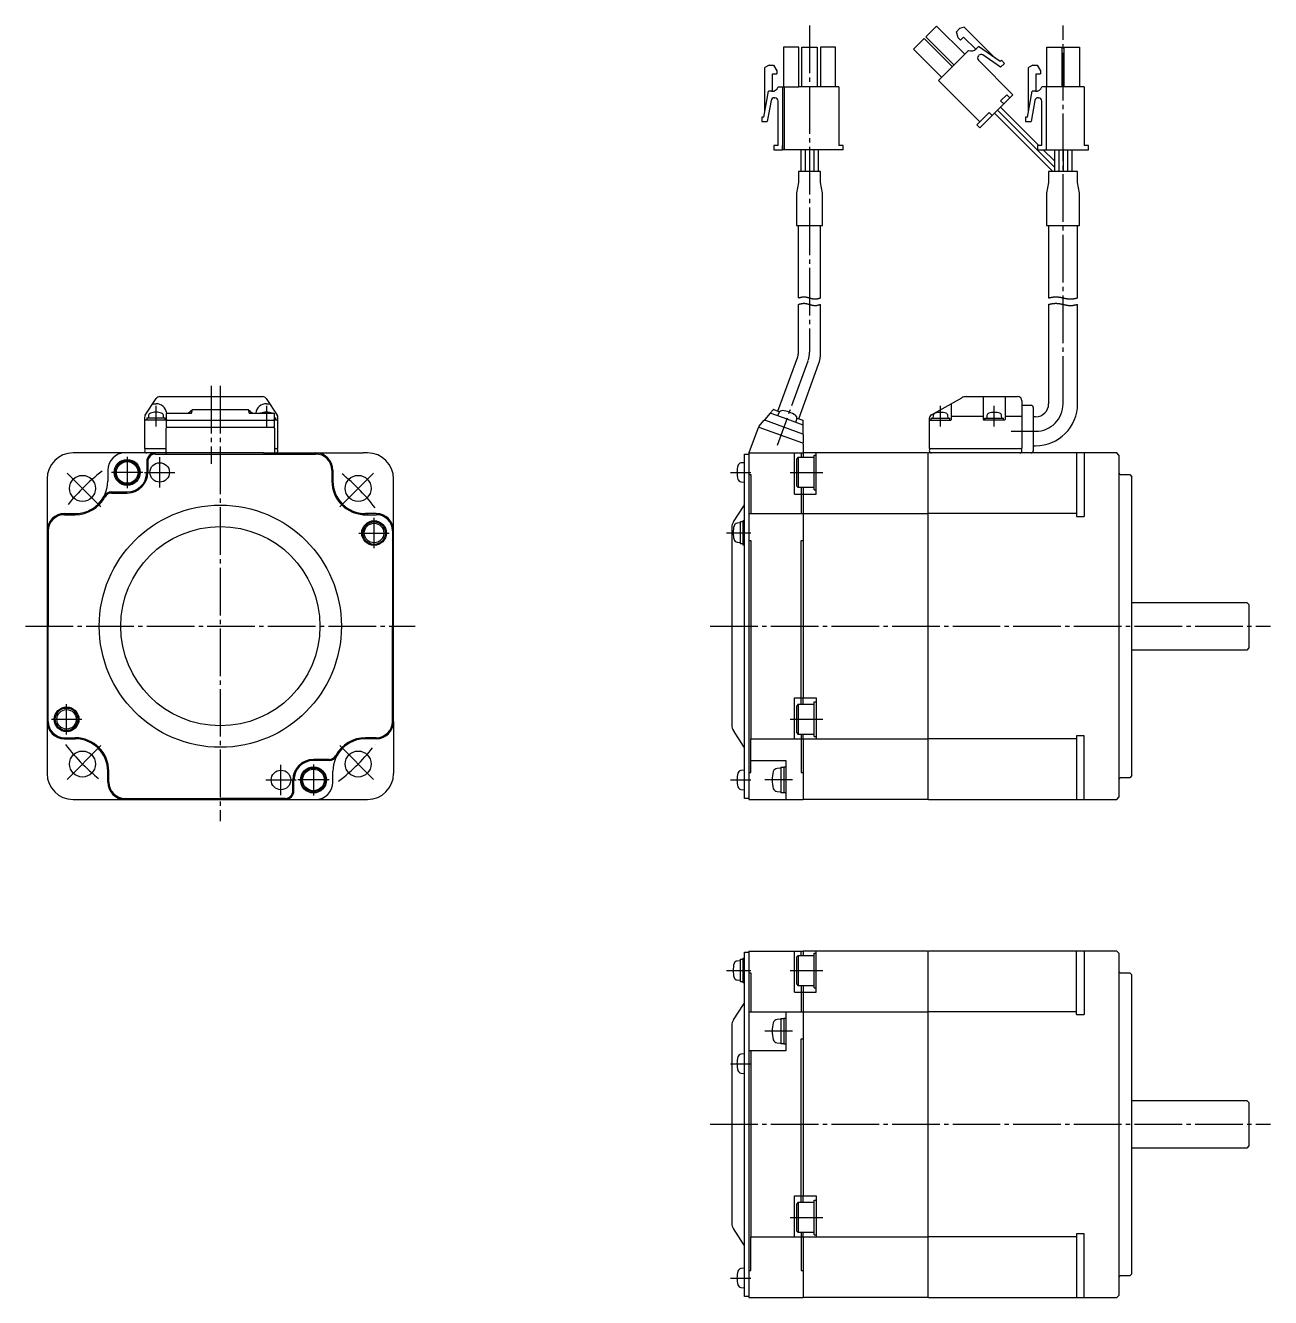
# Model space of a CAD drawing. Extents: x -232 to 226, y -175 to 119.
# Drawn here: x -232 to 55.5, y -175 to 118.7 of the extents above; entities that cross this region are included whole.
import ezdxf

# ---------------------------------------------------------------- set-up
doc = ezdxf.new("R2010")
doc.units = 0
doc.linetypes.add('DASH_CENTER', pattern=[14, 11, -1, 1, -1])
doc.layers.get('0').update_dxf_attribs({"linetype": 'CONTINUOUS'})

msp = doc.modelspace()

# ---------------------------------------------------------------- linework, layer by layer
at = {"color": 1, "linetype": 'DASH_CENTER'}
for p, q in [((-50.95, 118.7), (-50.95, 43.24)), ((7.6, 31.35), (7.6, 118.7)), ((-51.33, 41.21), (-58.42, 21.73)), ((-189.1, 35.5), (-189.1, 17.5)), ((-187, 35.5), (-187, -65)), ((-201.85, 26.1), (-201.85, 30.9)), ((-176.35, 30.9), (-176.35, 26.1)), ((-20.7, 26.1), (-20.7, 30.85)), ((-8.3, 26.1), (-8.3, 30.85)), ((-4.4, 25), (1.25, 25)), ((-208.5, 19.1), (-208.5, 11.9)), ((-201, 12), (-201, 19)), ((-214.58, 7.58), (-223.06, 16.06)), ((-204.9, 15.5), (-212.1, 15.5)), ((-204.5, 15.5), (-197.5, 15.5)), ((-159.42, 7.58), (-150.94, 16.06)), ((-69.2, 15.5), (-64.5, 15.5)), ((-55.4, 15.5), (-47.9, 15.5)), ((-151.5, -2), (-151.5, 5)), ((-155, 1.5), (-148, 1.5)), ((-70.1, 1.58), (-64.5, 1.58)), ((-232, -20), (-142, -20)), ((-73.9, -20), (55.5, -20)), ((-222.5, -45), (-222.5, -38)), ((-226, -41.5), (-219, -41.5)), ((-55.4, -41.5), (-47.9, -41.5)), ((-214.58, -47.58), (-223.06, -56.06)), ((-159.42, -47.58), (-150.94, -56.06)), ((-173, -59), (-173, -52)), ((-165.5, -51.9), (-165.5, -59.1)), ((-176.5, -55.5), (-169.5, -55.5)), ((-161.9, -55.5), (-169.1, -55.5)), ((-69.2, -55.5), (-64.5, -55.5)), ((-54.9, -55.5), (-61.28, -55.5)), ((-70.1, -99.5), (-64.5, -99.5)), ((-55.4, -99.5), (-47.9, -99.5)), ((-54.9, -113.5), (-61.28, -113.5)), ((-69.2, -121), (-64.5, -121)), ((-73.9, -135), (55.5, -135)), ((-55.4, -156.5), (-47.9, -156.5)), ((-69.2, -170.5), (-64.5, -170.5))]:
    msp.add_line(p, q, dxfattribs=at)
at = {"color": 7, "linetype": 'CONTINUOUS'}
for p, q in [((-21.63, 118.57), (-24.11, 116.1)), ((-15.13, 112.06), (-21.63, 118.57)), ((-17.01, 117.25), (-16.3, 117.96)), ((-15.24, 118.31), (-16.3, 117.96)), ((-15.24, 118.31), (-8.08, 111.15)), ((-24.49, 115.71), (-26.97, 113.23)), ((-17.99, 109.2), (-24.49, 115.71)), ((-24.11, 116.1), (-17.6, 109.59)), ((-16.66, 115.84), (-17.01, 117.25)), ((-16.13, 115.31), (-16.66, 115.84)), ((-16.13, 115.31), (-15.42, 116.01)), ((-15.42, 116.01), (-12.59, 113.19)), ((-56.95, 113.7), (-56.95, 104.5)), ((-53.45, 113.7), (-56.95, 113.7)), ((-53.45, 104.5), (-53.45, 113.7)), ((-52.7, 113.7), (-49.2, 113.7)), ((-52.7, 104.5), (-52.7, 113.7)), ((-49.2, 113.7), (-49.2, 104.5)), ((-44.95, 113.7), (-48.45, 113.7)), ((-48.45, 113.7), (-48.45, 104.5)), ((-44.95, 104.5), (-44.95, 113.7)), ((-26.97, 113.23), (-20.46, 106.73)), ((-21.17, 106.02), (-14.24, 112.95)), ((-11.95, 113.83), (-12.47, 113.3)), ((-6.93, 110.36), (-11.95, 113.83)), ((-11.94, 111.71), (-11.86, 111.8)), ((-6.82, 109.06), (-10.9, 111.89)), ((3.82, 113.7), (7.32, 113.7)), ((3.82, 104.5), (3.82, 113.7)), ((7.32, 113.7), (7.32, 104.5)), ((7.87, 113.7), (11.37, 113.7)), ((7.87, 104.5), (7.87, 113.7)), ((11.37, 113.7), (11.37, 104.5)), ((-60.29, 109.5), (-61.29, 109)), ((-61.29, 98.88), (-61.29, 109)), ((-60.29, 109.5), (-59.29, 109.5)), ((-59.29, 109.5), (-58.54, 108.25)), ((-11.94, 110.65), (-3.99, 102.7)), ((-6.64, 110.65), (-6.93, 110.36)), ((-6.82, 109.06), (-5.93, 109.94)), ((-5.93, 109.94), (-6.64, 110.65)), ((0.62, 109.5), (-0.38, 109)), ((-0.38, 98.88), (-0.38, 109)), ((0.62, 109.5), (1.62, 109.5)), ((1.62, 109.5), (2.37, 108.25)), ((-59.54, 107.5), (-58.54, 107.5)), ((-59.54, 103.5), (-59.54, 107.5)), ((-58.54, 108.25), (-58.54, 107.5)), ((-11.63, 96.47), (-21.17, 106.02)), ((1.37, 103.5), (1.37, 107.5)), ((1.37, 107.5), (2.37, 107.5)), ((2.37, 108.25), (2.37, 107.5)), ((-61.54, 97.5), (-60.45, 103.5)), ((-59.7, 103.5), (-60.45, 103.5)), ((-58.2, 104.5), (-54.7, 104.5)), ((-57.2, 104.5), (-57.2, 90)), ((-56.7, 90), (-56.7, 104.5)), ((-54.7, 104.5), (-53.45, 104.5)), ((-52.7, 104.5), (-53.45, 104.5)), ((-49.2, 104.5), (-52.7, 104.5)), ((-44.2, 104.5), (-49.2, 104.5)), ((-44.2, 104.5), (-44.2, 91)), ((-0.63, 97.5), (0.46, 103.5)), ((1.2, 103.5), (0.46, 103.5)), ((12.5, 104.5), (2.7, 104.5)), ((3.7, 104.5), (3.7, 90)), ((12.5, 104.5), (12.5, 91)), ((-59.81, 101.38), (-60.7, 96.5)), ((-59.08, 102), (-58.95, 102)), ((-58.2, 91), (-58.2, 101.25)), ((-11.63, 95.06), (-3.99, 102.7)), ((-6.82, 101.28), (-5.4, 102.7)), ((-6.82, 101.28), (-6.11, 100.57)), ((-5.4, 102.7), (-4.7, 101.99)), ((-5.4, 102.7), (-4.7, 101.99)), ((1.09, 101.38), (0.2, 96.5)), ((1.83, 102), (1.95, 102)), ((2.7, 91), (2.7, 101.25)), ((-61.95, 97.5), (-61.95, 96.5)), ((-61.54, 97.5), (-61.95, 97.5)), ((-12.33, 95.77), (-9.5, 98.59)), ((-9.5, 98.59), (-8.8, 97.89)), ((-8.25, 98.44), (5.19, 85)), ((5.6, 86), (-7.54, 99.14)), ((-6.83, 99.85), (2.01, 91)), ((-0.63, 97.5), (-1.05, 97.5)), ((-1.05, 97.5), (-1.05, 96.5)), ((-61.95, 96.5), (-60.7, 96.5)), ((-12.33, 95.77), (-11.63, 95.06)), ((-1.05, 96.5), (0.2, 96.5)), ((-58.2, 91), (-59.2, 91)), ((-59.2, 91), (-59.2, 90)), ((-59.2, 90), (-58.5, 90)), ((-58.5, 90), (-57.2, 90)), ((-57.2, 90), (-57.2, 91)), ((-43.2, 90), (-57.2, 90)), ((-57.2, 90), (-57.2, 90)), ((-52.95, 90), (-52.95, 85)), ((-51.95, 90), (-51.95, 85)), ((-50.95, 90), (-50.95, 85)), ((-49.95, 90), (-49.95, 85)), ((-48.95, 90), (-48.95, 85)), ((-43.2, 91), (-44.2, 91)), ((-43.2, 90), (-43.2, 91)), ((2.7, 91), (1.7, 91)), ((1.7, 91), (1.7, 90)), ((1.7, 90), (13.5, 90)), ((3.01, 90), (5.6, 87.41)), ((5.6, 90), (5.6, 85)), ((6.6, 90), (6.6, 85)), ((7.6, 90), (7.6, 85)), ((8.6, 90), (8.6, 85)), ((9.6, 90), (9.6, 85)), ((13.5, 91), (12.5, 91)), ((13.5, 90), (13.5, 91)), ((-53.5, 82.43), (-53.95, 80)), ((-53.5, 85), (-53.5, 82.43)), ((-48.4, 85), (-53.5, 85)), ((-48.4, 82.43), (-48.4, 85)), ((-47.95, 80), (-48.4, 82.43)), ((4.25, 82.43), (3.8, 80)), ((4.25, 85), (4.25, 82.43)), ((10.95, 85), (4.25, 85)), ((10.95, 82.43), (10.95, 85)), ((11.4, 80), (10.95, 82.43)), ((-53.95, 80), (-53.95, 72.5)), ((-47.95, 72.5), (-47.95, 80)), ((3.8, 80), (3.8, 72.5)), ((11.4, 72.5), (11.4, 80)), ((-53.95, 72.5), (-47.95, 72.5)), ((-53.5, 55.8), (-53.5, 72.5)), ((-48.4, 55.8), (-48.4, 72.5)), ((3.8, 72.5), (11.4, 72.5)), ((4.25, 72.5), (4.25, 55.8)), ((10.95, 55.8), (10.95, 72.5)), ((-53.5, 43.24), (-53.5, 54.3)), ((-48.4, 43.24), (-48.4, 54.3)), ((4.25, 54.3), (4.25, 31.35)), ((10.95, 31.35), (10.95, 54.3)), ((-58.25, 29.65), (-53.68, 42.21)), ((-53.46, 27.91), (-48.89, 40.47)), ((-204.33, 28.75), (-201.8, 32.56)), ((-200.96, 33), (-199.35, 33)), ((-199.35, 33), (-189.1, 33)), ((-189.1, 33), (-178.85, 33)), ((-178.85, 33), (-177.23, 33)), ((-176.4, 32.56), (-173.87, 28.75)), ((-22.79, 28.79), (-15.76, 32.74)), ((-14.78, 33), (-2.9, 33)), ((-10.8, 27.7), (-10.8, 33)), ((-5.8, 33), (-5.8, 27.7)), ((-202.59, 31.37), (-201.85, 31.37)), ((-194.46, 29.2), (-193.46, 30.01)), ((-193.67, 29.2), (-193.46, 30.01)), ((-193.46, 30.01), (-180.54, 30.01)), ((-180.54, 30.01), (-180.33, 29.2)), ((-180.54, 30.01), (-179.54, 29.2)), ((-176.35, 31.37), (-175.61, 31.37)), ((-59.33, 29.97), (-60.02, 29.16)), ((-59.22, 30), (-57.86, 29.51)), ((-18.2, 27.7), (-18.2, 31.37)), ((-1.9, 32), (-1.9, 21)), ((-1.8, 31), (0.2, 31)), ((0.7, 30.5), (0.7, 20.5)), ((-204.5, 28.2), (-204.5, 27.6)), ((-204.5, 27.6), (-204.5, 21.1)), ((-199.5, 27.6), (-204.4, 27.6)), ((-204, 28.1), (-204, 27.6)), ((-204, 28.1), (-201.85, 28.1)), ((-203.55, 28.69), (-203.6, 28.1)), ((-201.85, 28.1), (-199.7, 28.1)), ((-200.1, 28.1), (-200.15, 28.69)), ((-199.7, 27.6), (-199.7, 28.1)), ((-199.5, 29), (-199.5, 27.58)), ((-199.5, 27.58), (-174.5, 27.58)), ((-199.5, 27.38), (-199.5, 25.94)), ((-199.3, 29.2), (-193.67, 29.2)), ((-180.33, 29.2), (-174.7, 29.2)), ((-174.5, 27.58), (-174.5, 29)), ((-174.5, 28.1), (-174.2, 28.1)), ((-173.8, 27.6), (-174.5, 27.6)), ((-174.5, 25.94), (-174.5, 27.38)), ((-174.2, 27.6), (-174.2, 28.1)), ((-173.7, 27.6), (-173.7, 28.2)), ((-173.7, 21.1), (-173.7, 27.6)), ((-62.64, 26.07), (-61.41, 27.54)), ((-52.46, 24.35), (-61.3, 27.57)), ((-60.02, 29.16), (-61.25, 27.69)), ((-59.91, 29.19), (-56.2, 27.84)), ((-57.98, 29.32), (-58.31, 28.61)), ((-56.2, 27.84), (-52.49, 26.49)), ((-54.09, 27.07), (-53.88, 27.83)), ((-53.85, 28.05), (-52.49, 27.56)), ((-52.42, 26.4), (-52.43, 27.46)), ((-23.3, 27.92), (-23.3, 21)), ((-23.3, 27.6), (-18.3, 27.6)), ((-22.85, 28.05), (-18.55, 28.05)), ((-22.85, 27.6), (-22.85, 28.05)), ((-22.4, 28.64), (-22.45, 28.05)), ((-18.95, 28.05), (-19, 28.64)), ((-18.55, 27.6), (-18.55, 28.05)), ((-18.2, 28.5), (-10.8, 28.5)), ((-5.9, 27.6), (-10.7, 27.6)), ((-10.45, 27.6), (-10.45, 28.05)), ((-10.45, 28.05), (-6.15, 28.05)), ((-10, 28.64), (-10.05, 28.05)), ((-6.55, 28.05), (-6.6, 28.64)), ((-6.15, 27.6), (-6.15, 28.05)), ((-5.8, 28.5), (-1.9, 28.5)), ((1.25, 28.35), (0.7, 28.35)), ((-199.5, 25.94), (-174.5, 25.94)), ((-199.5, 20), (-199.5, 25.74)), ((-174.5, 25.74), (-174.5, 20)), ((-62.8, 25.77), (-65, 20)), ((-52.53, 22.25), (-62.6, 25.91)), ((-52.42, 24.48), (-52.42, 26.4)), ((-52.4, 24.26), (-52.4, 22.34)), ((-204.4, 21), (-199.5, 21)), ((-174.5, 21), (-173.8, 21)), ((-52.4, 22.06), (-52.4, 19)), ((-23.3, 21), (-1.9, 21)), ((0.7, 21.65), (1.25, 21.65)), ((-209, 20), (-221, 20)), ((-177, 20), (-209, 20)), ((-204, 18), (-204, 14.25)), ((-203.75, 18), (-203.75, 15.5)), ((-202, 19.75), (-187, 19.75)), ((-187, 19.75), (-165, 19.75)), ((-177, 20), (-154, 20)), ((-153, 20), (-154, 20)), ((-66, 17.75), (-66.78, 17.68)), ((-66, 19.75), (-65, 19.75)), ((-66, -20), (-66, 19.75)), ((-65, 20), (-52.4, 20)), ((-65, 20), (-65, -60)), ((-54.4, 10.5), (-54.4, 20)), ((-53.55, 19), (-53.9, 18.65)), ((-53.9, 12.35), (-53.9, 18.65)), ((-53.55, 19), (-53.55, 12)), ((-53.55, 19), (-49.9, 19)), ((-52.9, 20), (-52.9, 19)), ((-23.7, 20), (-52.4, 20)), ((-49.9, 11.5), (-49.9, 19.5)), ((-49.9, 19.5), (-49.4, 19.5)), ((-49.4, 10.5), (-49.4, 20)), ((-23.7, 20), (-23.6, 19.9)), ((-23.6, 19.9), (-23.5, 20)), ((-23.6, 19.9), (-23.6, -59.9)), ((20, 20), (-23.5, 20)), ((10.7, 20), (10.7, 5.32)), ((12.5, 20), (12.5, 5.32)), ((20.5, 19.5), (20, 20)), ((20.5, 19.5), (20.5, -59.5)), ((-213, 16), (-213, 13.5)), ((-161.25, 16), (-161.25, 13.5)), ((-161, 16), (-161, 13.5)), ((-65, 15), (-64.5, 15)), ((-64.5, 15), (-64.5, 6)), ((20.8, 15), (23, 15)), ((23, 15), (23.5, 14.5)), ((-227, 14), (-227, 2)), ((-147, 2), (-147, 14)), ((-66.78, 13.32), (-66, 13.25)), ((-53.9, 12.35), (-53.55, 12)), ((-49.9, 12), (-53.55, 12)), ((-52.9, 12), (-52.9, 6)), ((-52.4, 12), (-52.4, -36.5)), ((23.5, -20), (23.5, 14.5)), ((-212.13, 11), (-208.5, 11)), ((-212.13, 10.75), (-208.5, 10.75)), ((-54.4, 10.5), (-49.4, 10.5)), ((-49.9, 11.5), (-49.4, 11.5)), ((-223, 6), (-220.5, 6)), ((-151, 6), (-153.5, 6)), ((-68.53, 4.09), (-66.17, 7.65)), ((-65, 6), (-52.4, 6)), ((-52.4, 6), (-23.6, 6)), ((10.7, 6), (-23.6, 6)), ((-223, 5.75), (-220.5, 5.75)), ((-154, 5.75), (-151, 5.75)), ((-66.9, 3.83), (-67.68, 3.77)), ((-66.9, -1.02), (-66.9, 4.18)), ((-66.9, 4.18), (-66.3, 4.18)), ((-66.3, -1.27), (-66.3, 4.43)), ((-66.3, 4.43), (-66, 4.43)), ((10.7, 5.32), (12.5, 5.32)), ((-227, 2), (-227, -42)), ((-227, 1.32), (-227, -54)), ((-226.75, 2), (-226.75, -20)), ((-147.25, 2), (-147.25, -20)), ((-147, -42), (-147, 2)), ((-68.9, 2.88), (-68.9, -20)), ((-67.68, -0.6), (-66.9, -0.67)), ((-66.3, -1.02), (-66.9, -1.02)), ((-66, -1.27), (-66.3, -1.27)), ((-65, -0.25), (-64.5, -0.25)), ((-64.5, -0.25), (-64.5, -46)), ((-52.9, -38), (-52.9, -0.25)), ((-52.9, -0.25), (-52.4, -0.25)), ((23.5, -14.5), (50, -14.5)), ((50, -14.5), (50.5, -15)), ((50.5, -15), (50.5, -25)), ((-226.75, -42), (-226.75, -20)), ((-147.25, -42), (-147.25, -20)), ((-68.9, -20), (-68.9, -42.88)), ((-66, -59.75), (-66, -20)), ((23.5, -54.5), (23.5, -20)), ((50, -25.5), (23.5, -25.5)), ((50.5, -25), (50, -25.5)), ((-54.4, -36.5), (-52.4, -36.5)), ((-54.4, -46), (-54.4, -36.5)), ((-53.55, -38), (-53.9, -38.35)), ((-53.55, -38), (-53.55, -45)), ((-53.55, -38), (-49.9, -38)), ((-52.4, -38), (-52.4, -36.5)), ((-52.4, -36.5), (-49.4, -36.5)), ((-49.9, -37.5), (-49.4, -37.5)), ((-49.9, -45.5), (-49.9, -37.5)), ((-49.4, -36.5), (-49.4, -46)), ((-53.9, -44.65), (-53.9, -38.35)), ((-147, -42), (-147, -54)), ((-223, -45.75), (-220.5, -45.75)), ((-223, -46), (-220.5, -46)), ((-151, -45.75), (-153.5, -45.75)), ((-151, -46), (-153.5, -46)), ((-66.17, -47.71), (-68.53, -44.09)), ((-64.5, -46), (-52.4, -46)), ((-64.5, -53.75), (-64.5, -46)), ((-53.9, -44.65), (-53.55, -45)), ((-49.9, -45), (-53.55, -45)), ((-52.9, -45), (-52.9, -53.75)), ((-52.4, -46), (-52.4, -45)), ((-52.4, -46), (-52.4, -60)), ((-52.4, -46), (-23.6, -46)), ((-49.9, -45.5), (-49.4, -45.5)), ((10.7, -46), (-23.6, -46)), ((10.7, -45.32), (10.7, -60)), ((12.5, -45.32), (10.7, -45.32)), ((12.5, -60), (12.5, -45.32)), ((-161.87, -50.75), (-165.5, -50.75)), ((-161.87, -51), (-165.5, -51)), ((-64.5, -51), (-56.4, -51)), ((-57.6, -52.75), (-58.45, -52.82)), ((-57.6, -52.55), (-56.9, -52.55)), ((-57.6, -52.55), (-57.6, -58.45)), ((-56.9, -52.5), (-56.9, -58.5)), ((-56.9, -52.5), (-56.4, -52.5)), ((-56.4, -51), (-56.4, -60)), ((-213, -56), (-213, -53.5)), ((-212.75, -56), (-212.75, -53.5)), ((-170.25, -58), (-170.25, -55.5)), ((-170, -58), (-170, -54.25)), ((-161, -56), (-161, -53.5)), ((-66, -53.25), (-66.78, -53.32)), ((-65, -53.75), (-64.5, -53.75)), ((-52.9, -53.75), (-52.4, -53.75)), ((23, -55), (20.8, -55)), ((23.5, -54.5), (23, -55)), ((-66.78, -57.68), (-66, -57.75)), ((-58.45, -58.18), (-57.6, -58.25)), ((-56.9, -58.45), (-57.6, -58.45)), ((-56.4, -58.5), (-56.9, -58.5)), ((-221, -60), (-153, -60)), ((-209, -59.75), (-187, -59.75)), ((-209, -60), (-165, -60)), ((-172, -59.75), (-187, -59.75)), ((-65, -59.75), (-66, -59.75)), ((-65, -60), (-52.4, -60)), ((-23.7, -60), (-52.4, -60)), ((-23.6, -59.9), (-23.7, -60)), ((-23.5, -60), (-23.6, -59.9)), ((-23.5, -60), (20, -60)), ((20, -60), (20.5, -59.5)), ((-66.9, -102.1), (-66.9, -96.9)), ((-66.9, -96.9), (-66.3, -96.9)), ((-66.3, -102.35), (-66.3, -96.65)), ((-66.3, -96.65), (-66, -96.65)), ((-66, -95.25), (-65, -95.25)), ((-66, -135), (-66, -95.25)), ((-65, -95), (-52.4, -95)), ((-65, -95), (-65, -175)), ((-54.4, -104.5), (-54.4, -95)), ((-53.55, -96), (-53.9, -96.35)), ((-53.9, -102.65), (-53.9, -96.35)), ((-53.55, -96), (-53.55, -103)), ((-53.55, -96), (-49.9, -96)), ((-52.9, -96), (-52.9, -95)), ((-23.7, -95), (-52.4, -95)), ((-52.4, -95), (-52.4, -96)), ((-49.9, -103.5), (-49.9, -95.5)), ((-49.9, -95.5), (-49.4, -95.5)), ((-49.4, -104.5), (-49.4, -95)), ((-23.7, -95), (-23.6, -95.1)), ((-23.6, -95.1), (-23.5, -95)), ((-23.6, -95.1), (-23.6, -174.9)), ((20, -95), (-23.5, -95)), ((10.7, -109.68), (10.7, -95)), ((12.5, -95), (12.5, -109.68)), ((20.5, -95.5), (20, -95)), ((20.5, -95.5), (20.5, -174.5)), ((-66.9, -97.25), (-67.68, -97.32)), ((-67.68, -101.68), (-66.9, -101.75)), ((-66.3, -102.1), (-66.9, -102.1)), ((-66, -102.35), (-66.3, -102.35)), ((-65, -100), (-64.5, -100)), ((-64.5, -100), (-64.5, -109)), ((-53.9, -102.65), (-53.55, -103)), ((20.8, -100), (23, -100)), ((23, -100), (23.5, -100.5)), ((23.5, -135), (23.5, -100.5)), ((-54.4, -104.5), (-49.4, -104.5)), ((-49.9, -103), (-53.55, -103)), ((-52.9, -103), (-52.9, -109)), ((-52.4, -103), (-52.4, -151.5)), ((-49.9, -103.5), (-49.4, -103.5)), ((-68.53, -110.91), (-66.17, -107.35)), ((-65, -109), (-52.4, -109)), ((-57.6, -110.75), (-58.45, -110.82)), ((-57.6, -110.55), (-56.9, -110.55)), ((-57.6, -110.55), (-57.6, -116.45)), ((-56.9, -110.5), (-56.9, -116.5)), ((-56.9, -110.5), (-56.4, -110.5)), ((-56.4, -109), (-56.4, -118)), ((-52.4, -109), (-23.6, -109)), ((10.7, -109), (-23.6, -109)), ((10.7, -109.68), (12.5, -109.68)), ((-68.9, -112.12), (-68.9, -135)), ((-58.45, -116.18), (-57.6, -116.25)), ((-56.9, -116.45), (-57.6, -116.45)), ((-56.4, -116.5), (-56.9, -116.5)), ((-52.9, -153), (-52.9, -115.25)), ((-52.9, -115.25), (-52.4, -115.25)), ((-66, -118.75), (-66.78, -118.82)), ((-56.4, -118), (-65, -118)), ((-64.5, -118), (-64.5, -161)), ((-66.78, -123.18), (-66, -123.25)), ((23.5, -129.5), (50, -129.5)), ((50, -129.5), (50.5, -130)), ((50.5, -130), (50.5, -140)), ((-68.9, -135), (-68.9, -157.88)), ((-66, -174.75), (-66, -135)), ((23.5, -169.5), (23.5, -135)), ((50, -140.5), (23.5, -140.5)), ((50.5, -140), (50, -140.5)), ((-54.4, -151.5), (-52.4, -151.5)), ((-54.4, -161), (-54.4, -151.5)), ((-52.4, -153), (-52.4, -151.5)), ((-52.4, -151.5), (-49.4, -151.5)), ((-49.9, -152.5), (-49.4, -152.5)), ((-49.9, -160.5), (-49.9, -152.5)), ((-49.4, -151.5), (-49.4, -161)), ((-53.55, -153), (-53.9, -153.35)), ((-53.9, -159.65), (-53.9, -153.35)), ((-53.55, -153), (-53.55, -160)), ((-53.55, -153), (-49.9, -153)), ((-66.17, -162.71), (-68.53, -159.09)), ((-64.5, -161), (-52.4, -161)), ((-64.5, -168.75), (-64.5, -161)), ((-53.9, -159.65), (-53.55, -160)), ((-49.9, -160), (-53.55, -160)), ((-52.9, -160), (-52.9, -168.75)), ((-52.4, -161), (-52.4, -160)), ((-52.4, -161), (-52.4, -175)), ((-52.4, -161), (-23.6, -161)), ((-49.9, -160.5), (-49.4, -160.5)), ((10.7, -161), (-23.6, -161)), ((10.7, -160.32), (10.7, -175)), ((12.5, -160.32), (10.7, -160.32)), ((12.5, -175), (12.5, -160.32)), ((-66, -168.25), (-66.78, -168.32)), ((-65, -168.75), (-64.5, -168.75)), ((-52.9, -168.75), (-52.4, -168.75)), ((23, -170), (20.8, -170)), ((23.5, -169.5), (23, -170)), ((-66.78, -172.68), (-66, -172.75)), ((-65, -174.75), (-66, -174.75)), ((-65, -175), (-52.4, -175)), ((-23.7, -175), (-52.4, -175)), ((-23.6, -174.9), (-23.7, -175)), ((-23.5, -175), (-23.6, -174.9)), ((-23.5, -175), (20, -175)), ((20, -175), (20.5, -174.5))]:
    msp.add_line(p, q, dxfattribs=at)
at = {"color": 2}
for points in [[(-53.5, 55.8, 0), (-53.48, 55.81, 0), (-53.46, 55.81, 0), (-53.43, 55.82, 0), (-53.41, 55.83, 0), (-53.39, 55.83, 0), (-53.36, 55.84, 0), (-53.34, 55.85, 0), (-53.32, 55.85, 0), (-53.3, 55.86, 0), (-53.27, 55.87, 0), (-53.25, 55.87, 0), (-53.23, 55.88, 0), (-53.2, 55.89, 0), (-53.18, 55.89, 0), (-53.16, 55.9, 0), (-53.14, 55.91, 0), (-53.11, 55.91, 0), (-53.09, 55.92, 0), (-53.07, 55.92, 0), (-53.05, 55.93, 0), (-53.02, 55.94, 0), (-53, 55.94, 0), (-52.98, 55.95, 0), (-52.95, 55.95, 0), (-52.93, 55.96, 0), (-52.91, 55.96, 0), (-52.89, 55.97, 0), (-52.86, 55.98, 0), (-52.84, 55.98, 0), (-52.82, 55.98, 0), (-52.79, 55.99, 0), (-52.77, 55.99, 0), (-52.75, 56, 0), (-52.73, 56, 0), (-52.7, 56.01, 0), (-52.68, 56.01, 0), (-52.66, 56.01, 0), (-52.63, 56.02, 0), (-52.61, 56.02, 0), (-52.59, 56.03, 0), (-52.57, 56.03, 0), (-52.54, 56.03, 0), (-52.52, 56.03, 0), (-52.5, 56.04, 0), (-52.47, 56.04, 0), (-52.45, 56.04, 0), (-52.43, 56.04, 0), (-52.41, 56.04, 0), (-52.38, 56.05, 0), (-52.36, 56.05, 0), (-52.34, 56.05, 0), (-52.31, 56.05, 0), (-52.29, 56.05, 0), (-52.27, 56.05, 0), (-52.25, 56.05, 0), (-52.22, 56.05, 0), (-52.2, 56.05, 0), (-52.18, 56.05, 0), (-52.15, 56.05, 0), (-52.13, 56.05, 0), (-52.11, 56.05, 0), (-52.09, 56.05, 0), (-52.06, 56.04, 0), (-52.04, 56.04, 0), (-52.02, 56.04, 0), (-51.99, 56.04, 0), (-51.97, 56.03, 0), (-51.95, 56.03, 0), (-51.93, 56.03, 0), (-51.9, 56.03, 0), (-51.88, 56.02, 0), (-51.86, 56.02, 0), (-51.83, 56.02, 0), (-51.81, 56.01, 0), (-51.79, 56.01, 0), (-51.77, 56.01, 0), (-51.74, 56, 0), (-51.72, 56, 0), (-51.7, 55.99, 0), (-51.67, 55.99, 0), (-51.65, 55.98, 0), (-51.63, 55.98, 0), (-51.6, 55.97, 0), (-51.58, 55.97, 0), (-51.56, 55.96, 0), (-51.54, 55.96, 0), (-51.51, 55.95, 0), (-51.49, 55.95, 0), (-51.47, 55.94, 0), (-51.44, 55.94, 0), (-51.42, 55.93, 0), (-51.4, 55.92, 0), (-51.38, 55.92, 0), (-51.35, 55.91, 0), (-51.33, 55.91, 0), (-51.31, 55.9, 0), (-51.28, 55.89, 0), (-51.26, 55.89, 0), (-51.24, 55.88, 0), (-51.22, 55.88, 0), (-51.19, 55.87, 0), (-51.17, 55.86, 0), (-51.15, 55.86, 0), (-51.12, 55.85, 0), (-51.1, 55.84, 0), (-51.08, 55.84, 0), (-51.05, 55.83, 0), (-51.03, 55.82, 0), (-51.01, 55.82, 0), (-50.99, 55.81, 0), (-50.96, 55.8, 0), (-50.94, 55.8, 0), (-50.92, 55.79, 0), (-50.89, 55.78, 0), (-50.87, 55.78, 0), (-50.85, 55.77, 0), (-50.83, 55.76, 0), (-50.8, 55.76, 0), (-50.78, 55.75, 0), (-50.76, 55.74, 0), (-50.73, 55.74, 0), (-50.71, 55.73, 0), (-50.69, 55.72, 0), (-50.66, 55.72, 0), (-50.64, 55.71, 0), (-50.62, 55.71, 0), (-50.6, 55.7, 0), (-50.57, 55.69, 0), (-50.55, 55.69, 0), (-50.53, 55.68, 0), (-50.5, 55.68, 0), (-50.48, 55.67, 0), (-50.46, 55.66, 0), (-50.44, 55.66, 0), (-50.41, 55.65, 0), (-50.39, 55.65, 0), (-50.37, 55.64, 0), (-50.34, 55.64, 0), (-50.32, 55.63, 0), (-50.3, 55.63, 0), (-50.28, 55.62, 0), (-50.25, 55.62, 0), (-50.23, 55.61, 0), (-50.21, 55.61, 0), (-50.18, 55.6, 0), (-50.16, 55.6, 0), (-50.14, 55.6, 0), (-50.11, 55.59, 0), (-50.09, 55.59, 0), (-50.07, 55.58, 0), (-50.05, 55.58, 0), (-50.02, 55.58, 0), (-50, 55.57, 0), (-49.98, 55.57, 0), (-49.95, 55.57, 0), (-49.93, 55.57, 0), (-49.91, 55.56, 0), (-49.89, 55.56, 0), (-49.86, 55.56, 0), (-49.84, 55.56, 0), (-49.82, 55.56, 0), (-49.79, 55.55, 0), (-49.77, 55.55, 0), (-49.75, 55.55, 0), (-49.73, 55.55, 0), (-49.7, 55.55, 0), (-49.68, 55.55, 0), (-49.66, 55.55, 0), (-49.63, 55.55, 0), (-49.61, 55.55, 0), (-49.59, 55.55, 0), (-49.57, 55.55, 0), (-49.54, 55.55, 0), (-49.52, 55.55, 0), (-49.5, 55.56, 0), (-49.47, 55.56, 0), (-49.45, 55.56, 0), (-49.43, 55.56, 0), (-49.41, 55.56, 0), (-49.38, 55.57, 0), (-49.36, 55.57, 0), (-49.34, 55.57, 0), (-49.31, 55.58, 0), (-49.29, 55.58, 0), (-49.27, 55.58, 0), (-49.25, 55.59, 0), (-49.22, 55.59, 0), (-49.2, 55.59, 0), (-49.18, 55.6, 0), (-49.15, 55.6, 0), (-49.13, 55.61, 0), (-49.11, 55.61, 0), (-49.09, 55.62, 0), (-49.06, 55.62, 0), (-49.04, 55.63, 0), (-49.02, 55.63, 0), (-48.99, 55.64, 0), (-48.97, 55.64, 0), (-48.95, 55.65, 0), (-48.93, 55.65, 0), (-48.9, 55.66, 0), (-48.88, 55.66, 0), (-48.86, 55.67, 0), (-48.83, 55.68, 0), (-48.81, 55.68, 0), (-48.79, 55.69, 0), (-48.77, 55.69, 0), (-48.74, 55.7, 0), (-48.72, 55.71, 0), (-48.7, 55.71, 0), (-48.68, 55.72, 0), (-48.65, 55.73, 0), (-48.63, 55.73, 0), (-48.61, 55.74, 0), (-48.58, 55.75, 0), (-48.56, 55.75, 0), (-48.54, 55.76, 0), (-48.52, 55.77, 0), (-48.49, 55.77, 0), (-48.47, 55.78, 0), (-48.45, 55.79, 0), (-48.42, 55.79, 0), (-48.4, 55.8, 0)], [(4.25, 55.8, 0), (4.28, 55.81, 0), (4.31, 55.81, 0), (4.34, 55.82, 0), (4.37, 55.83, 0), (4.4, 55.83, 0), (4.43, 55.84, 0), (4.46, 55.85, 0), (4.49, 55.85, 0), (4.52, 55.86, 0), (4.55, 55.87, 0), (4.58, 55.87, 0), (4.61, 55.88, 0), (4.64, 55.89, 0), (4.67, 55.89, 0), (4.7, 55.9, 0), (4.73, 55.9, 0), (4.76, 55.91, 0), (4.79, 55.92, 0), (4.82, 55.92, 0), (4.85, 55.93, 0), (4.88, 55.93, 0), (4.91, 55.94, 0), (4.94, 55.95, 0), (4.97, 55.95, 0), (5, 55.96, 0), (5.03, 55.96, 0), (5.06, 55.97, 0), (5.09, 55.97, 0), (5.12, 55.98, 0), (5.15, 55.98, 0), (5.18, 55.99, 0), (5.21, 55.99, 0), (5.24, 56, 0), (5.27, 56, 0), (5.3, 56, 0), (5.33, 56.01, 0), (5.36, 56.01, 0), (5.39, 56.02, 0), (5.42, 56.02, 0), (5.45, 56.02, 0), (5.48, 56.03, 0), (5.51, 56.03, 0), (5.54, 56.03, 0), (5.57, 56.03, 0), (5.6, 56.04, 0), (5.63, 56.04, 0), (5.66, 56.04, 0), (5.69, 56.04, 0), (5.72, 56.04, 0), (5.75, 56.05, 0), (5.78, 56.05, 0), (5.81, 56.05, 0), (5.84, 56.05, 0), (5.87, 56.05, 0), (5.9, 56.05, 0), (5.93, 56.05, 0), (5.96, 56.05, 0), (5.99, 56.05, 0), (6.02, 56.05, 0), (6.05, 56.05, 0), (6.08, 56.05, 0), (6.11, 56.05, 0), (6.14, 56.04, 0), (6.17, 56.04, 0), (6.2, 56.04, 0), (6.23, 56.04, 0), (6.26, 56.04, 0), (6.29, 56.03, 0), (6.32, 56.03, 0), (6.35, 56.03, 0), (6.38, 56.02, 0), (6.41, 56.02, 0), (6.44, 56.02, 0), (6.47, 56.01, 0), (6.5, 56.01, 0), (6.53, 56.01, 0), (6.56, 56, 0), (6.59, 56, 0), (6.62, 55.99, 0), (6.65, 55.99, 0), (6.68, 55.98, 0), (6.71, 55.98, 0), (6.74, 55.98, 0), (6.77, 55.97, 0), (6.8, 55.97, 0), (6.83, 55.96, 0), (6.86, 55.95, 0), (6.89, 55.95, 0), (6.92, 55.94, 0), (6.95, 55.94, 0), (6.98, 55.93, 0), (7.01, 55.93, 0), (7.04, 55.92, 0), (7.07, 55.91, 0), (7.1, 55.91, 0), (7.13, 55.9, 0), (7.16, 55.9, 0), (7.19, 55.89, 0), (7.22, 55.88, 0), (7.25, 55.88, 0), (7.28, 55.87, 0), (7.31, 55.86, 0), (7.34, 55.86, 0), (7.37, 55.85, 0), (7.41, 55.84, 0), (7.44, 55.84, 0), (7.47, 55.83, 0), (7.5, 55.82, 0), (7.53, 55.82, 0), (7.56, 55.81, 0), (7.59, 55.8, 0), (7.62, 55.8, 0), (7.65, 55.79, 0), (7.68, 55.78, 0), (7.71, 55.78, 0), (7.74, 55.77, 0), (7.77, 55.76, 0), (7.8, 55.76, 0), (7.83, 55.75, 0), (7.86, 55.74, 0), (7.89, 55.74, 0), (7.92, 55.73, 0), (7.95, 55.72, 0), (7.98, 55.72, 0), (8.01, 55.71, 0), (8.04, 55.7, 0), (8.07, 55.7, 0), (8.1, 55.69, 0), (8.13, 55.69, 0), (8.16, 55.68, 0), (8.19, 55.67, 0), (8.22, 55.67, 0), (8.25, 55.66, 0), (8.28, 55.66, 0), (8.31, 55.65, 0), (8.34, 55.65, 0), (8.37, 55.64, 0), (8.4, 55.64, 0), (8.43, 55.63, 0), (8.46, 55.63, 0), (8.49, 55.62, 0), (8.52, 55.62, 0), (8.55, 55.61, 0), (8.58, 55.61, 0), (8.61, 55.6, 0), (8.64, 55.6, 0), (8.67, 55.59, 0), (8.7, 55.59, 0), (8.73, 55.59, 0), (8.76, 55.58, 0), (8.79, 55.58, 0), (8.82, 55.58, 0), (8.85, 55.57, 0), (8.88, 55.57, 0), (8.91, 55.57, 0), (8.94, 55.56, 0), (8.97, 55.56, 0), (9, 55.56, 0), (9.03, 55.56, 0), (9.06, 55.56, 0), (9.09, 55.55, 0), (9.12, 55.55, 0), (9.15, 55.55, 0), (9.18, 55.55, 0), (9.21, 55.55, 0), (9.24, 55.55, 0), (9.27, 55.55, 0), (9.3, 55.55, 0), (9.33, 55.55, 0), (9.36, 55.55, 0), (9.39, 55.55, 0), (9.42, 55.55, 0), (9.45, 55.55, 0), (9.48, 55.56, 0), (9.51, 55.56, 0), (9.54, 55.56, 0), (9.57, 55.56, 0), (9.6, 55.56, 0), (9.63, 55.57, 0), (9.66, 55.57, 0), (9.69, 55.57, 0), (9.72, 55.57, 0), (9.75, 55.58, 0), (9.78, 55.58, 0), (9.81, 55.58, 0), (9.84, 55.59, 0), (9.87, 55.59, 0), (9.9, 55.6, 0), (9.93, 55.6, 0), (9.96, 55.6, 0), (9.99, 55.61, 0), (10.02, 55.61, 0), (10.05, 55.62, 0), (10.08, 55.62, 0), (10.11, 55.63, 0), (10.14, 55.63, 0), (10.17, 55.64, 0), (10.2, 55.64, 0), (10.23, 55.65, 0), (10.26, 55.65, 0), (10.29, 55.66, 0), (10.32, 55.67, 0), (10.35, 55.67, 0), (10.38, 55.68, 0), (10.41, 55.68, 0), (10.44, 55.69, 0), (10.47, 55.7, 0), (10.5, 55.7, 0), (10.53, 55.71, 0), (10.56, 55.71, 0), (10.59, 55.72, 0), (10.62, 55.73, 0), (10.65, 55.73, 0), (10.68, 55.74, 0), (10.71, 55.75, 0), (10.74, 55.75, 0), (10.77, 55.76, 0), (10.8, 55.77, 0), (10.83, 55.77, 0), (10.86, 55.78, 0), (10.89, 55.79, 0), (10.92, 55.79, 0), (10.95, 55.8, 0)], [(-53.5, 54.3, 0), (-53.48, 54.31, 0), (-53.46, 54.31, 0), (-53.43, 54.32, 0), (-53.41, 54.33, 0), (-53.39, 54.33, 0), (-53.36, 54.34, 0), (-53.34, 54.35, 0), (-53.32, 54.35, 0), (-53.3, 54.36, 0), (-53.27, 54.37, 0), (-53.25, 54.37, 0), (-53.23, 54.38, 0), (-53.2, 54.39, 0), (-53.18, 54.39, 0), (-53.16, 54.4, 0), (-53.14, 54.41, 0), (-53.11, 54.41, 0), (-53.09, 54.42, 0), (-53.07, 54.42, 0), (-53.05, 54.43, 0), (-53.02, 54.44, 0), (-53, 54.44, 0), (-52.98, 54.45, 0), (-52.95, 54.45, 0), (-52.93, 54.46, 0), (-52.91, 54.46, 0), (-52.89, 54.47, 0), (-52.86, 54.48, 0), (-52.84, 54.48, 0), (-52.82, 54.48, 0), (-52.79, 54.49, 0), (-52.77, 54.49, 0), (-52.75, 54.5, 0), (-52.73, 54.5, 0), (-52.7, 54.51, 0), (-52.68, 54.51, 0), (-52.66, 54.51, 0), (-52.63, 54.52, 0), (-52.61, 54.52, 0), (-52.59, 54.53, 0), (-52.57, 54.53, 0), (-52.54, 54.53, 0), (-52.52, 54.53, 0), (-52.5, 54.54, 0), (-52.47, 54.54, 0), (-52.45, 54.54, 0), (-52.43, 54.54, 0), (-52.41, 54.54, 0), (-52.38, 54.55, 0), (-52.36, 54.55, 0), (-52.34, 54.55, 0), (-52.31, 54.55, 0), (-52.29, 54.55, 0), (-52.27, 54.55, 0), (-52.25, 54.55, 0), (-52.22, 54.55, 0), (-52.2, 54.55, 0), (-52.18, 54.55, 0), (-52.15, 54.55, 0), (-52.13, 54.55, 0), (-52.11, 54.55, 0), (-52.09, 54.55, 0), (-52.06, 54.54, 0), (-52.04, 54.54, 0), (-52.02, 54.54, 0), (-51.99, 54.54, 0), (-51.97, 54.53, 0), (-51.95, 54.53, 0), (-51.93, 54.53, 0), (-51.9, 54.53, 0), (-51.88, 54.52, 0), (-51.86, 54.52, 0), (-51.83, 54.52, 0), (-51.81, 54.51, 0), (-51.79, 54.51, 0), (-51.77, 54.51, 0), (-51.74, 54.5, 0), (-51.72, 54.5, 0), (-51.7, 54.49, 0), (-51.67, 54.49, 0), (-51.65, 54.48, 0), (-51.63, 54.48, 0), (-51.6, 54.47, 0), (-51.58, 54.47, 0), (-51.56, 54.46, 0), (-51.54, 54.46, 0), (-51.51, 54.45, 0), (-51.49, 54.45, 0), (-51.47, 54.44, 0), (-51.44, 54.44, 0), (-51.42, 54.43, 0), (-51.4, 54.42, 0), (-51.38, 54.42, 0), (-51.35, 54.41, 0), (-51.33, 54.41, 0), (-51.31, 54.4, 0), (-51.28, 54.39, 0), (-51.26, 54.39, 0), (-51.24, 54.38, 0), (-51.22, 54.38, 0), (-51.19, 54.37, 0), (-51.17, 54.36, 0), (-51.15, 54.36, 0), (-51.12, 54.35, 0), (-51.1, 54.34, 0), (-51.08, 54.34, 0), (-51.05, 54.33, 0), (-51.03, 54.32, 0), (-51.01, 54.32, 0), (-50.99, 54.31, 0), (-50.96, 54.3, 0), (-50.94, 54.3, 0), (-50.92, 54.29, 0), (-50.89, 54.28, 0), (-50.87, 54.28, 0), (-50.85, 54.27, 0), (-50.83, 54.26, 0), (-50.8, 54.26, 0), (-50.78, 54.25, 0), (-50.76, 54.24, 0), (-50.73, 54.24, 0), (-50.71, 54.23, 0), (-50.69, 54.22, 0), (-50.66, 54.22, 0), (-50.64, 54.21, 0), (-50.62, 54.21, 0), (-50.6, 54.2, 0), (-50.57, 54.19, 0), (-50.55, 54.19, 0), (-50.53, 54.18, 0), (-50.5, 54.18, 0), (-50.48, 54.17, 0), (-50.46, 54.16, 0), (-50.44, 54.16, 0), (-50.41, 54.15, 0), (-50.39, 54.15, 0), (-50.37, 54.14, 0), (-50.34, 54.14, 0), (-50.32, 54.13, 0), (-50.3, 54.13, 0), (-50.28, 54.12, 0), (-50.25, 54.12, 0), (-50.23, 54.11, 0), (-50.21, 54.11, 0), (-50.18, 54.1, 0), (-50.16, 54.1, 0), (-50.14, 54.1, 0), (-50.11, 54.09, 0), (-50.09, 54.09, 0), (-50.07, 54.08, 0), (-50.05, 54.08, 0), (-50.02, 54.08, 0), (-50, 54.07, 0), (-49.98, 54.07, 0), (-49.95, 54.07, 0), (-49.93, 54.07, 0), (-49.91, 54.06, 0), (-49.89, 54.06, 0), (-49.86, 54.06, 0), (-49.84, 54.06, 0), (-49.82, 54.06, 0), (-49.79, 54.05, 0), (-49.77, 54.05, 0), (-49.75, 54.05, 0), (-49.73, 54.05, 0), (-49.7, 54.05, 0), (-49.68, 54.05, 0), (-49.66, 54.05, 0), (-49.63, 54.05, 0), (-49.61, 54.05, 0), (-49.59, 54.05, 0), (-49.57, 54.05, 0), (-49.54, 54.05, 0), (-49.52, 54.05, 0), (-49.5, 54.06, 0), (-49.47, 54.06, 0), (-49.45, 54.06, 0), (-49.43, 54.06, 0), (-49.41, 54.06, 0), (-49.38, 54.07, 0), (-49.36, 54.07, 0), (-49.34, 54.07, 0), (-49.31, 54.08, 0), (-49.29, 54.08, 0), (-49.27, 54.08, 0), (-49.25, 54.09, 0), (-49.22, 54.09, 0), (-49.2, 54.09, 0), (-49.18, 54.1, 0), (-49.15, 54.1, 0), (-49.13, 54.11, 0), (-49.11, 54.11, 0), (-49.09, 54.12, 0), (-49.06, 54.12, 0), (-49.04, 54.13, 0), (-49.02, 54.13, 0), (-48.99, 54.14, 0), (-48.97, 54.14, 0), (-48.95, 54.15, 0), (-48.93, 54.15, 0), (-48.9, 54.16, 0), (-48.88, 54.16, 0), (-48.86, 54.17, 0), (-48.83, 54.18, 0), (-48.81, 54.18, 0), (-48.79, 54.19, 0), (-48.77, 54.19, 0), (-48.74, 54.2, 0), (-48.72, 54.21, 0), (-48.7, 54.21, 0), (-48.68, 54.22, 0), (-48.65, 54.23, 0), (-48.63, 54.23, 0), (-48.61, 54.24, 0), (-48.58, 54.25, 0), (-48.56, 54.25, 0), (-48.54, 54.26, 0), (-48.52, 54.27, 0), (-48.49, 54.27, 0), (-48.47, 54.28, 0), (-48.45, 54.29, 0), (-48.42, 54.29, 0), (-48.4, 54.3, 0)], [(4.25, 54.3, 0), (4.28, 54.31, 0), (4.31, 54.31, 0), (4.34, 54.32, 0), (4.37, 54.33, 0), (4.4, 54.33, 0), (4.43, 54.34, 0), (4.46, 54.35, 0), (4.49, 54.35, 0), (4.52, 54.36, 0), (4.55, 54.37, 0), (4.58, 54.37, 0), (4.61, 54.38, 0), (4.64, 54.39, 0), (4.67, 54.39, 0), (4.7, 54.4, 0), (4.73, 54.4, 0), (4.76, 54.41, 0), (4.79, 54.42, 0), (4.82, 54.42, 0), (4.85, 54.43, 0), (4.88, 54.43, 0), (4.91, 54.44, 0), (4.94, 54.45, 0), (4.97, 54.45, 0), (5, 54.46, 0), (5.03, 54.46, 0), (5.06, 54.47, 0), (5.09, 54.47, 0), (5.12, 54.48, 0), (5.15, 54.48, 0), (5.18, 54.49, 0), (5.21, 54.49, 0), (5.24, 54.5, 0), (5.27, 54.5, 0), (5.3, 54.5, 0), (5.33, 54.51, 0), (5.36, 54.51, 0), (5.39, 54.52, 0), (5.42, 54.52, 0), (5.45, 54.52, 0), (5.48, 54.53, 0), (5.51, 54.53, 0), (5.54, 54.53, 0), (5.57, 54.53, 0), (5.6, 54.54, 0), (5.63, 54.54, 0), (5.66, 54.54, 0), (5.69, 54.54, 0), (5.72, 54.54, 0), (5.75, 54.55, 0), (5.78, 54.55, 0), (5.81, 54.55, 0), (5.84, 54.55, 0), (5.87, 54.55, 0), (5.9, 54.55, 0), (5.93, 54.55, 0), (5.96, 54.55, 0), (5.99, 54.55, 0), (6.02, 54.55, 0), (6.05, 54.55, 0), (6.08, 54.55, 0), (6.11, 54.55, 0), (6.14, 54.54, 0), (6.17, 54.54, 0), (6.2, 54.54, 0), (6.23, 54.54, 0), (6.26, 54.54, 0), (6.29, 54.53, 0), (6.32, 54.53, 0), (6.35, 54.53, 0), (6.38, 54.52, 0), (6.41, 54.52, 0), (6.44, 54.52, 0), (6.47, 54.51, 0), (6.5, 54.51, 0), (6.53, 54.51, 0), (6.56, 54.5, 0), (6.59, 54.5, 0), (6.62, 54.49, 0), (6.65, 54.49, 0), (6.68, 54.48, 0), (6.71, 54.48, 0), (6.74, 54.48, 0), (6.77, 54.47, 0), (6.8, 54.47, 0), (6.83, 54.46, 0), (6.86, 54.45, 0), (6.89, 54.45, 0), (6.92, 54.44, 0), (6.95, 54.44, 0), (6.98, 54.43, 0), (7.01, 54.43, 0), (7.04, 54.42, 0), (7.07, 54.41, 0), (7.1, 54.41, 0), (7.13, 54.4, 0), (7.16, 54.4, 0), (7.19, 54.39, 0), (7.22, 54.38, 0), (7.25, 54.38, 0), (7.28, 54.37, 0), (7.31, 54.36, 0), (7.34, 54.36, 0), (7.37, 54.35, 0), (7.41, 54.34, 0), (7.44, 54.34, 0), (7.47, 54.33, 0), (7.5, 54.32, 0), (7.53, 54.32, 0), (7.56, 54.31, 0), (7.59, 54.3, 0), (7.62, 54.3, 0), (7.65, 54.29, 0), (7.68, 54.28, 0), (7.71, 54.28, 0), (7.74, 54.27, 0), (7.77, 54.26, 0), (7.8, 54.26, 0), (7.83, 54.25, 0), (7.86, 54.24, 0), (7.89, 54.24, 0), (7.92, 54.23, 0), (7.95, 54.22, 0), (7.98, 54.22, 0), (8.01, 54.21, 0), (8.04, 54.2, 0), (8.07, 54.2, 0), (8.1, 54.19, 0), (8.13, 54.19, 0), (8.16, 54.18, 0), (8.19, 54.17, 0), (8.22, 54.17, 0), (8.25, 54.16, 0), (8.28, 54.16, 0), (8.31, 54.15, 0), (8.34, 54.15, 0), (8.37, 54.14, 0), (8.4, 54.14, 0), (8.43, 54.13, 0), (8.46, 54.13, 0), (8.49, 54.12, 0), (8.52, 54.12, 0), (8.55, 54.11, 0), (8.58, 54.11, 0), (8.61, 54.1, 0), (8.64, 54.1, 0), (8.67, 54.09, 0), (8.7, 54.09, 0), (8.73, 54.09, 0), (8.76, 54.08, 0), (8.79, 54.08, 0), (8.82, 54.08, 0), (8.85, 54.07, 0), (8.88, 54.07, 0), (8.91, 54.07, 0), (8.94, 54.06, 0), (8.97, 54.06, 0), (9, 54.06, 0), (9.03, 54.06, 0), (9.06, 54.06, 0), (9.09, 54.05, 0), (9.12, 54.05, 0), (9.15, 54.05, 0), (9.18, 54.05, 0), (9.21, 54.05, 0), (9.24, 54.05, 0), (9.27, 54.05, 0), (9.3, 54.05, 0), (9.33, 54.05, 0), (9.36, 54.05, 0), (9.39, 54.05, 0), (9.42, 54.05, 0), (9.45, 54.05, 0), (9.48, 54.06, 0), (9.51, 54.06, 0), (9.54, 54.06, 0), (9.57, 54.06, 0), (9.6, 54.06, 0), (9.63, 54.07, 0), (9.66, 54.07, 0), (9.69, 54.07, 0), (9.72, 54.07, 0), (9.75, 54.08, 0), (9.78, 54.08, 0), (9.81, 54.08, 0), (9.84, 54.09, 0), (9.87, 54.09, 0), (9.9, 54.1, 0), (9.93, 54.1, 0), (9.96, 54.1, 0), (9.99, 54.11, 0), (10.02, 54.11, 0), (10.05, 54.12, 0), (10.08, 54.12, 0), (10.11, 54.13, 0), (10.14, 54.13, 0), (10.17, 54.14, 0), (10.2, 54.14, 0), (10.23, 54.15, 0), (10.26, 54.15, 0), (10.29, 54.16, 0), (10.32, 54.17, 0), (10.35, 54.17, 0), (10.38, 54.18, 0), (10.41, 54.18, 0), (10.44, 54.19, 0), (10.47, 54.2, 0), (10.5, 54.2, 0), (10.53, 54.21, 0), (10.56, 54.21, 0), (10.59, 54.22, 0), (10.62, 54.23, 0), (10.65, 54.23, 0), (10.68, 54.24, 0), (10.71, 54.25, 0), (10.74, 54.25, 0), (10.77, 54.26, 0), (10.8, 54.27, 0), (10.83, 54.27, 0), (10.86, 54.28, 0), (10.89, 54.29, 0), (10.92, 54.29, 0), (10.95, 54.3, 0)]]:
    msp.add_polyline3d(points, dxfattribs=at)
at = {"color": 7, "linetype": 'CONTINUOUS'}
for centre, radius in [((-208.5, 15.5), 3), ((-208.5, 15.5), 2.75), ((-208.5, 15.5), 2.5), ((-201, 15.5), 2.25), ((-218.82, 11.82), 3), ((-155.18, 11.82), 3), ((-187, -20), 27.96), ((-187, -20), 23), ((-151.5, 1.5), 2.85), ((-151.5, 1.5), 2.6), ((-151.5, 1.5), 2.25), ((-222.5, -41.5), 2.85), ((-222.5, -41.5), 2.6), ((-222.5, -41.5), 2.25), ((-218.82, -51.82), 3), ((-155.18, -51.82), 3), ((-165.5, -55.5), 3), ((-165.5, -55.5), 2.75), ((-173, -55.5), 2.25), ((-165.5, -55.5), 2.5)]:
    msp.add_circle(centre, radius, dxfattribs=at)
for centre, radius, start, end in [((-13.6, 114.36), 1.55, 245.7532, 316.8667), ((-11.41, 111.18), 0.75, 135, 225), ((-11.33, 111.27), 0.75, 55.3048, 135), ((-59.65, 105.05), 1.55, 268.1333, 339.2468), ((1.25, 105.05), 1.55, 268.1333, 339.2468), ((-59.08, 101.25), 0.75, 90, 169.6952), ((-58.95, 101.25), 0.75, 0, 90), ((1.83, 101.25), 0.75, 90, 169.6952), ((1.95, 101.25), 0.75, 0, 90), ((-56.5, 43.24), 3, 340, 0), ((-56.5, 43.24), 8.1, 340, 0), ((-200.96, 32), 1, 90, 146.3099), ((-177.23, 32), 1, 33.6901, 90), ((-14.78, 31), 2, 90, 119.3578), ((-2.9, 32), 1, 0, 90), ((-201.85, 24.9), 4.5, 90, 106.3877), ((-201.85, 28.87), 2.5, 7.226, 90), ((-201.85, 24.9), 4.5, 73.6123, 90), ((-176.35, 28.87), 2.5, 90, 172.774), ((-176.35, 24.9), 4.5, 90, 107.3265), ((-176.35, 24.9), 4.5, 72.6735, 90), ((-59.26, 29.91), 0.1, 70, 139.8637), ((-57.26, 28.98), 0.8, 85.4427, 155), ((-57.67, 23.8), 6, 70, 85.4427), ((-57.67, 23.8), 6, 54.5573, 70), ((-1.8, 30.9), 0.1, 90, 180), ((0.2, 30.5), 0.5, 0, 90), ((1.25, 31.35), 3, 270, 0), ((1.25, 31.35), 9.7, 270, 0), ((-203.5, 28.2), 1, 146.3099, 180), ((-204.4, 27.5), 0.1, 90, 180), ((-202.95, 28.64), 0.6, 106.3877, 175), ((-200.75, 28.64), 0.6, 5, 73.6123), ((-199.3, 29), 0.2, 90, 180), ((-199.3, 27.38), 0.2, 90, 180), ((-174.7, 29), 0.2, 0, 90), ((-174.7, 27.38), 0.2, 0, 90), ((-174.7, 28.2), 1, 0, 33.6901), ((-173.8, 27.5), 0.1, 0, 90), ((-61.34, 27.48), 0.1, 70, 140), ((-61.18, 27.63), 0.1, 139.8637, 250), ((-59.94, 29.1), 0.1, 70, 139.8637), ((-54.65, 28.04), 0.8, 345, 54.5573), ((-52.53, 27.46), 0.1, 0.1363, 70), ((-52.52, 26.4), 0.1, 0.1363, 70), ((-22.3, 27.92), 1, 119.3578, 180), ((-21.8, 28.59), 0.6, 106.3877, 175), ((-20.7, 24.85), 4.5, 90, 106.3877), ((-20.7, 24.85), 4.5, 73.6123, 90), ((-19.6, 28.59), 0.6, 5, 73.6123), ((-18.3, 27.7), 0.1, 270, 0), ((-10.7, 27.7), 0.1, 180, 270), ((-9.4, 28.59), 0.6, 106.3877, 175), ((-8.3, 24.85), 4.5, 90, 106.3877), ((-8.3, 24.85), 4.5, 73.6123, 90), ((-7.2, 28.59), 0.6, 5, 73.6123), ((-5.9, 27.7), 0.1, 270, 0), ((-199.3, 25.74), 0.2, 90, 180), ((-174.7, 25.74), 0.2, 0, 90), ((-62.62, 25.71), 0.2, 70, 160), ((-62.57, 26.01), 0.1, 140, 250), ((-52.52, 24.48), 0.1, 250, 0.1363), ((-52.5, 24.26), 0.1, 0, 70), ((-204.4, 21.1), 0.1, 180, 270), ((-204, 20.5), 0.5, 90, 270), ((-174.2, 20.5), 0.5, 270, 90), ((-173.8, 21.1), 0.1, 270, 0), ((-52.5, 22.34), 0.1, 250, 360), ((-52.6, 22.06), 0.2, 0, 70), ((-22.8, 20.5), 0.5, 90, 270), ((-2.4, 20.5), 0.5, 270, 90), ((-221, 14), 6, 90, 180), ((-209, 16), 4, 90, 180), ((-202, 18), 2, 90, 180), ((-202, 18), 1.75, 90, 180), ((-199.75, 19.5), 0.5, 30, 90), ((-165, 16), 4, 0, 90), ((-165, 16), 3.75, 0, 90), ((-153, 14), 6, 0, 90), ((-66.71, 16.89), 0.8, 95, 164.5573), ((0.2, 20.5), 0.5, 270, 0), ((-208.5, 15.5), 4.5, 270, 0), ((-208.5, 15.5), 4.75, 270, 0), ((-61.7, 15.5), 6, 164.5573, 180), ((-61.7, 15.5), 6, 180, 195.4427), ((20.8, 15.3), 0.3, 180, 270), ((-220.5, 13.5), 7.5, 270, 0), ((-203.5, 14.25), 0.5, 180, 200.4137), ((-153.5, 13.5), 7.75, 180, 270), ((-153.5, 13.5), 7.5, 180, 270), ((-66.71, 14.12), 0.8, 195.4427, 265), ((-220.5, 13.5), 7.75, 270, 331.7263), ((-212.13, 9), 2, 90, 151.7263), ((-212.13, 9), 1.75, 90, 151.7263), ((-223, 2), 4, 90, 180), ((-152.75, 5.5), 0.5, 90, 150), ((-151, 2), 4, 0, 90), ((-67, 8.2), 1, 326.3649, 0), ((-223, 2), 3.75, 90, 180), ((-151, 2), 3.75, 0, 90), ((-66.7, 2.88), 2.2, 146.3649, 180), ((-62.6, 1.58), 6, 164.5573, 180), ((-67.61, 2.97), 0.8, 95, 164.5573), ((-147.5, 0.25), 0.5, 300, 0), ((-62.6, 1.58), 6, 180, 195.4427), ((-67.61, 0.2), 0.8, 195.4427, 265), ((-226.5, -40.25), 0.5, 120, 180), ((-223, -42), 4, 180, 270), ((-223, -42), 3.75, 180, 270), ((-151, -42), 4, 270, 0), ((-151, -42), 3.75, 270, 0), ((-66.7, -42.88), 2.2, 180, 213.6351), ((-221.25, -45.5), 0.5, 270, 329.1166), ((-220.5, -53.5), 7.75, 0, 90), ((-220.5, -53.5), 7.5, 0, 90), ((-153.5, -53.5), 7.5, 90, 180), ((-153.5, -53.5), 7.75, 90, 151.7268), ((-161.87, -49), 1.75, 270, 331.7285), ((-67, -48.26), 1, 0, 33.6351), ((-165.5, -55.5), 4.75, 90, 180), ((-165.5, -55.5), 4.5, 90, 180), ((-161.87, -49), 2, 270, 331.7263), ((-58.36, -53.82), 1, 95, 163.743), ((-221, -54), 6, 180, 270), ((-170.5, -54.25), 0.5, 0, 20.4137), ((-153, -54), 6, 270, 0), ((-61.7, -55.5), 6, 164.5573, 180), ((-61.7, -55.5), 6, 180, 195.4427), ((-66.71, -54.11), 0.8, 95, 164.5573), ((-52.6, -55.5), 7, 163.743, 180), ((-52.6, -55.5), 7, 180, 196.257), ((20.8, -55.3), 0.3, 90, 180), ((-209, -56), 4, 180, 270), ((-209, -56), 3.75, 180, 270), ((-172, -58), 2, 270, 0), ((-172, -58), 1.75, 270, 0), ((-165, -56), 4, 270, 0), ((-66.71, -56.88), 0.8, 195.4427, 265), ((-58.36, -57.18), 1, 196.257, 265), ((-174.25, -59.5), 0.5, 210, 270), ((-62.6, -99.5), 6, 164.5573, 180), ((-62.6, -99.5), 6, 180, 195.4427), ((-67.61, -98.11), 0.8, 95, 164.5573), ((20.8, -99.7), 0.3, 180, 270), ((-67.61, -100.88), 0.8, 195.4427, 265), ((-67, -106.8), 1, 326.3649, 0), ((-66.7, -112.12), 2.2, 146.3649, 180), ((-52.6, -113.5), 7, 163.743, 180), ((-58.36, -111.82), 1, 95, 163.743), ((-52.6, -113.5), 7, 180, 196.257), ((-58.36, -115.18), 1, 196.257, 265), ((-61.7, -121), 6, 164.5573, 180), ((-66.71, -119.61), 0.8, 95, 164.5573), ((-61.7, -121), 6, 180, 195.4427), ((-66.71, -122.38), 0.8, 195.4427, 265), ((-66.7, -157.88), 2.2, 180, 213.6351), ((-67, -163.26), 1, 0, 33.6351), ((-61.7, -170.5), 6, 164.5573, 180), ((-66.71, -169.11), 0.8, 95, 164.5573), ((20.8, -170.3), 0.3, 90, 180), ((-61.7, -170.5), 6, 180, 195.4427), ((-66.71, -171.88), 0.8, 195.4427, 265)]:
    msp.add_arc(centre, radius, start, end, dxfattribs=at)
at = {"color": 1, "linetype": 'DASH_CENTER'}
for centre, radius, start, end in [((-56.5, 43.24), 5.55, 340, 0), ((1.25, 31.35), 6.35, 270, 0), ((-187, -20), 45, 127.3549, 142.6451), ((-187, -20), 45, 37.3549, 52.6451), ((-187, -20), 45, 217.3549, 232.6451), ((-187, -20), 45, 307.3549, 322.6451)]:
    msp.add_arc(centre, radius, start, end, dxfattribs=at)

doc.saveas('drawing.dxf')
